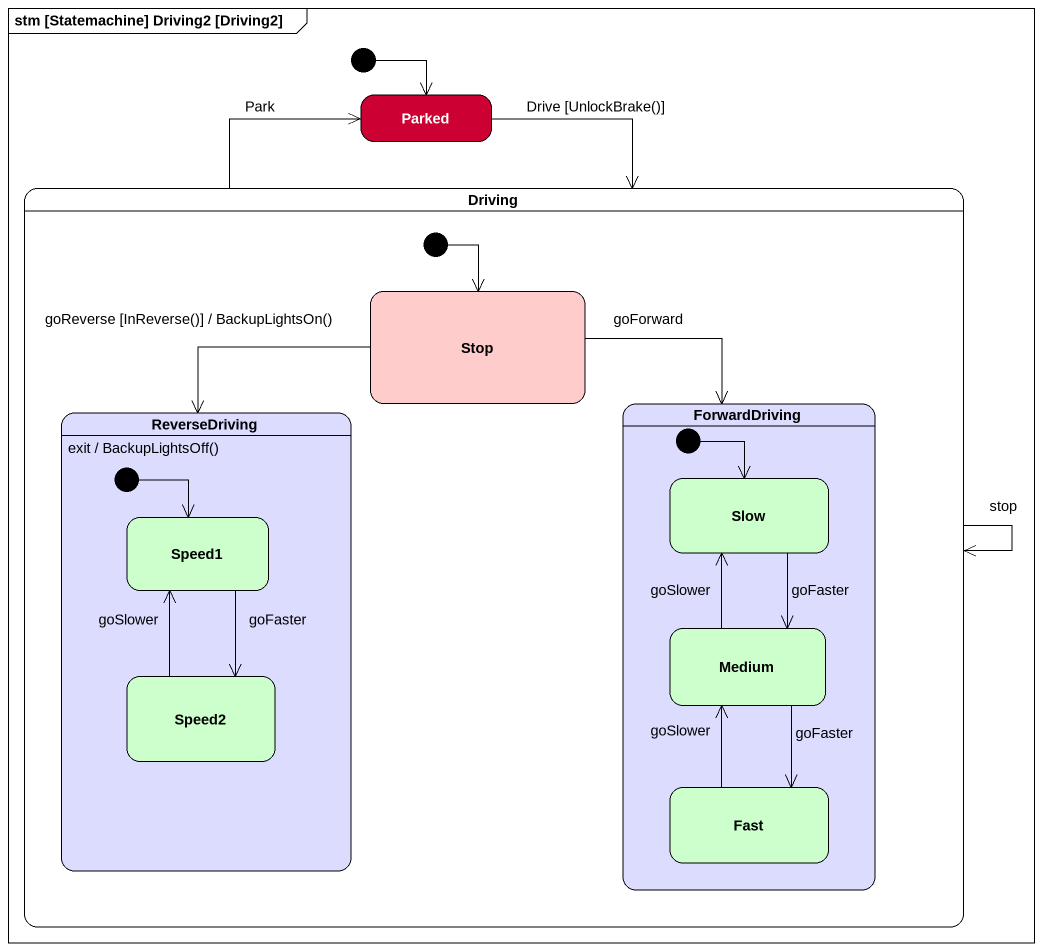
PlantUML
@startuml
mainframe stm [Statemachine] Driving2 [Driving2]
hide empty description
state Parked #CC0033
state Driving {
  state "Stop" as Stop_ #FFCCCC
  state ForwardDriving #DCDCFF {
    state Slow #CCFFCC
    state Medium #CCFFCC
    state Fast #CCFFCC
    [*] --> Slow
  }
  state ReverseDriving #DCDCFF {
    state Speed1 #CCFFCC
    state Speed2 #CCFFCC
    [*] --> Speed1
  }
  ReverseDriving : exit / BackupLightsOff()
  [*] --> Stop_
}
[*] --> Parked
Parked --> Driving : Drive [UnlockBrake()]
Driving -up-> Parked : Park
Driving --> Driving : stop
Stop_ --> ForwardDriving : goForward
Stop_ --> ReverseDriving : goReverse [InReverse()] / BackupLightsOn()
Speed1 --> Speed2 : goFaster
Slow --> Medium : goFaster
Medium -up-> Slow : goSlower
Medium --> Fast : goFaster
Speed2 -up-> Speed1 : goSlower
Fast -up-> Medium : goSlower
@enduml
